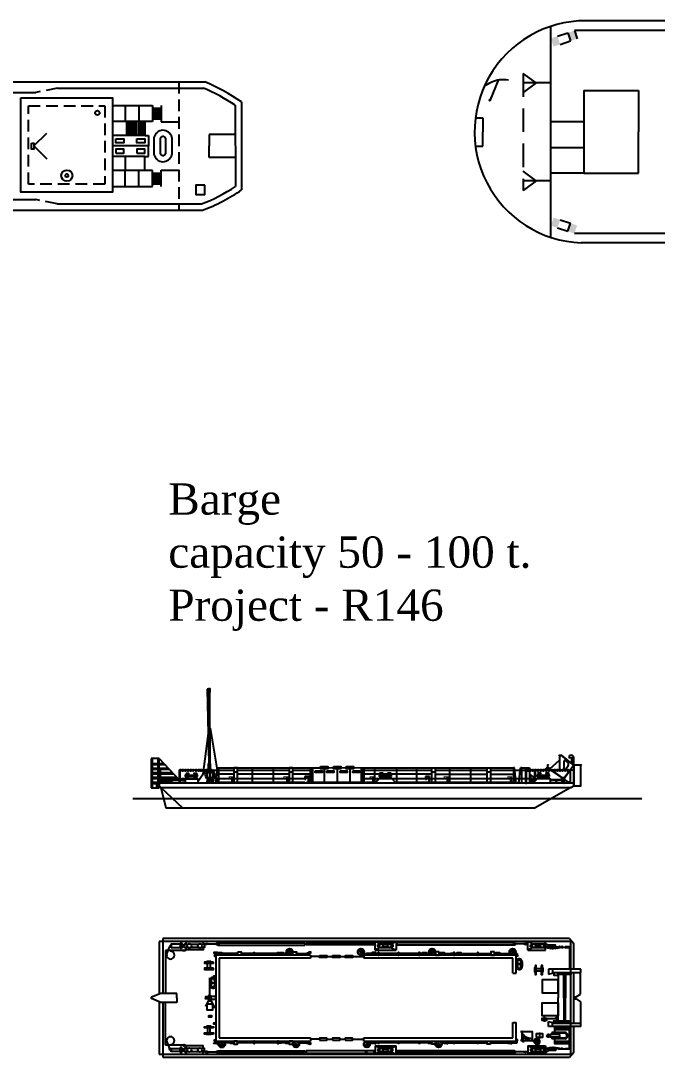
# Model space of a CAD drawing. Header units: millimetres. Extents: x 28 to 252, y -123 to 24.
# Drawn here: x 151.4 to 192.1, y -120.7 to -54.3 of the extents above; entities that cross this region are included whole.
import ezdxf

# ---------------------------------------------------------------- set-up
doc = ezdxf.new("R2010")
doc.units = ezdxf.units.MM
doc.linetypes.add('DASHED2', pattern=[0.375, 0.25, -0.125])
doc.layers.add('2', color=250, linetype='Continuous')
doc.styles.get("Standard").update_dxf_attribs({"font": 'times.ttf', "height": 2})

msp = doc.modelspace()

# ---------------------------------------------------------------- hatches: boundary and pattern name
at = {"layer": '2', "true_color": 0x000000}
h = msp.add_hatch(color=18, dxfattribs=at)
h.paths.add_polyline_path([(185.465, -55.994), (185.884, -55.854), (185.711, -55.336), (185.292, -55.476)])
h.paths.add_polyline_path([(186.374, -55.115), (186.793, -54.975), (186.966, -55.492), (186.547, -55.632)])
h = msp.add_hatch(color=18, dxfattribs=at)
h.paths.add_polyline_path([(185.465, -66.939), (185.884, -67.079), (185.711, -67.597), (185.292, -67.457)])
h.paths.add_polyline_path([(186.374, -67.818), (186.793, -67.958), (186.966, -67.441), (186.547, -67.301)])
h = msp.add_hatch(color=18, dxfattribs=at)
h.paths.add_polyline_path([(163.412, -97.253), (163.468, -97.253), (163.468, -97.185), (163.412, -97.185)])
h.paths.add_polyline_path([(163.38, -97.282), (163.499, -97.282), (163.499, -97.253), (163.38, -97.253)])
for points in [[(160.223, -102.303), (160.281, -102.303), (160.281, -103.075), (160.223, -103.075)], [(163.452, -103.102), (163.501, -103.102), (163.501, -102.301), (163.452, -102.301)], [(164.673, -102.881), (164.732, -102.881), (164.732, -102.761), (164.878, -102.761), (164.878, -103.101), (164.937, -103.101), (164.937, -102.699), (164.673, -102.699)], [(168.181, -102.881), (168.239, -102.881), (168.239, -102.761), (168.386, -102.761), (168.386, -103.101), (168.444, -103.101), (168.444, -102.699), (168.181, -102.699)], [(173.693, -102.881), (173.751, -102.881), (173.751, -102.761), (173.897, -102.761), (173.897, -103.101), (173.956, -103.101), (173.956, -102.699), (173.693, -102.699)], [(177.267, -102.881), (177.325, -102.881), (177.325, -102.761), (177.471, -102.761), (177.471, -103.101), (177.53, -103.101), (177.53, -102.699), (177.267, -102.699)], [(178.438, -102.881), (178.497, -102.881), (178.497, -102.761), (178.643, -102.761), (178.643, -103.101), (178.702, -103.101), (178.702, -102.699), (178.438, -102.699)], [(182.499, -102.881), (182.557, -102.881), (182.557, -102.761), (182.704, -102.761), (182.704, -103.101), (182.762, -103.101), (182.762, -102.699), (182.499, -102.699)], [(183.674, -103.142), (183.73, -103.142), (183.73, -102.207), (183.674, -102.207)], [(160.387, -103.075), (160.387, -102.905), (160.541, -102.905), (160.541, -102.932), (160.415, -102.932), (160.415, -103.075)], [(161.59, -102.905), (161.649, -102.905), (161.649, -102.931), (161.59, -102.931)], [(161.894, -102.851), (161.649, -102.851), (161.649, -102.971), (161.894, -102.971)]]:
    msp.add_hatch(color=18, dxfattribs=at).paths.add_polyline_path(points)
h = msp.add_hatch(color=18, dxfattribs=at)
h.paths.add_polyline_path([(161.533, -102.274), (161.552, -102.275), (161.551, -102.878), (161.533, -102.878)])
h.paths.add_polyline_path([(161.533, -102.957), (161.552, -102.957), (161.551, -103.142), (161.533, -103.142)])
h = msp.add_hatch(color=18, dxfattribs=at)
h.paths.add_polyline_path([(160.626, -102.874), (160.541, -102.874), (160.541, -102.963), (160.626, -102.963)])
edge = h.paths.add_edge_path()
edge.add_line((160.541, -102.905), (160.387, -102.905))
edge.add_line((160.541, -102.932), (160.415, -102.932))
edge.add_line((160.387, -102.905), (160.387, -103.075))
edge.add_line((160.415, -102.932), (160.415, -103.075))

# ---------------------------------------------------------------- linework, layer by layer
at = {"layer": '2', "color": 18, "true_color": 0x000000}
for p, q in [((185.288, -68.206), (185.288, -54.699)), ((186.793, -54.975), (186.966, -55.492)), ((185.288, -55.996), (185.288, -55.314)), ((185.711, -55.336), (186.374, -55.115)), ((185.884, -55.854), (186.547, -55.632)), ((186.374, -55.115), (186.547, -55.632)), ((184.352, -58.324), (183.519, -57.708)), ((123.146, -58.249), (163.142, -58.249)), ((181.947, -58.108), (181.394, -59.395)), ((184.352, -58.324), (183.519, -58.94)), ((184.352, -58.324), (183.533, -58.324)), ((185.288, -58.324), (184.352, -58.324)), ((129.732, -58.928), (152.342, -58.928)), ((153.72, -58.649), (163.059, -58.649)), ((187.39, -58.815), (190.889, -58.815)), ((187.39, -58.815), (187.39, -64.1)), ((190.889, -58.815), (190.889, -61.458)), ((165.493, -59.534), (165.502, -65.167)), ((157.243, -59.761), (159.798, -59.761)), ((158.055, -59.761), (158.055, -60.797)), ((158.917, -59.761), (158.917, -60.797)), ((159.798, -59.761), (159.798, -60.797)), ((159.798, -59.936), (160.36, -59.936)), ((159.798, -60.046), (160.36, -60.046)), ((159.798, -60.163), (160.36, -60.163)), ((159.798, -60.273), (160.36, -60.273)), ((160.36, -59.756), (160.36, -60.805)), ((165.093, -59.749), (165.102, -64.955)), ((159.798, -60.797), (157.243, -60.797)), ((158.145, -60.797), (158.145, -61.68)), ((158.273, -60.797), (158.273, -61.68)), ((158.392, -60.797), (158.392, -61.68)), ((158.52, -60.797), (158.52, -61.68)), ((158.649, -60.797), (158.649, -61.68)), ((158.777, -60.797), (158.777, -61.68)), ((158.914, -60.797), (158.914, -61.68)), ((159.042, -60.797), (159.042, -61.68)), ((159.171, -60.797), (159.171, -61.68)), ((159.299, -60.797), (159.299, -61.68)), ((159.798, -60.383), (160.36, -60.383)), ((159.798, -60.5), (160.36, -60.5)), ((159.798, -60.617), (160.36, -60.617)), ((160.36, -60.805), (161.487, -60.805)), ((180.462, -60.546), (180.927, -60.546)), ((180.927, -60.546), (180.927, -61.458)), ((187.39, -60.818), (185.288, -60.818)), ((152.201, -62.357), (153.028, -61.541)), ((159.299, -61.68), (157.243, -61.68)), ((159.299, -61.68), (159.533, -61.68)), ((159.533, -61.68), (159.533, -62.357)), ((165.096, -61.616), (163.427, -61.616)), ((163.427, -61.616), (163.427, -62.357)), ((180.927, -62.369), (180.927, -61.458)), ((190.889, -64.1), (190.889, -61.458)), ((159.888, -61.821), (159.888, -62.894)), ((160.288, -61.874), (160.288, -62.841)), ((160.638, -61.866), (160.638, -62.849)), ((161.038, -61.808), (161.038, -62.907)), ((152.201, -62.357), (153.028, -63.174)), ((159.533, -62.357), (157.243, -62.357)), ((159.533, -63.035), (159.533, -62.357)), ((163.427, -63.099), (163.427, -62.357)), ((180.462, -62.369), (180.927, -62.369)), ((187.39, -62.481), (185.288, -62.481)), ((159.299, -63.035), (157.243, -63.035)), ((158.057, -63.035), (158.055, -63.918)), ((159.299, -63.035), (159.533, -63.035)), ((159.299, -63.918), (159.299, -63.035)), ((165.099, -63.099), (163.427, -63.099)), ((159.798, -63.918), (157.243, -63.918)), ((158.055, -64.953), (158.055, -63.918)), ((158.917, -64.953), (158.917, -63.918)), ((159.798, -64.953), (159.798, -63.918)), ((159.798, -64.098), (160.36, -64.098)), ((159.798, -64.215), (160.36, -64.215)), ((159.798, -64.332), (160.36, -64.332)), ((160.36, -63.91), (161.487, -63.91)), ((160.36, -64.959), (160.36, -63.91)), ((184.352, -64.592), (183.519, -63.976)), ((187.39, -64.1), (185.288, -64.1)), ((187.39, -64.1), (190.889, -64.1)), ((157.243, -64.953), (159.798, -64.953)), ((159.798, -64.442), (160.36, -64.442)), ((159.798, -64.552), (160.36, -64.552)), ((159.798, -64.669), (160.36, -64.669)), ((159.798, -64.779), (160.36, -64.779)), ((184.352, -64.592), (183.519, -65.208)), ((184.352, -64.592), (183.533, -64.592)), ((185.288, -64.592), (184.352, -64.592)), ((129.732, -65.787), (152.342, -65.787)), ((153.689, -66.069), (162.925, -66.069)), ((123.159, -66.469), (162.998, -66.469)), ((185.711, -67.597), (186.374, -67.818)), ((185.884, -67.079), (186.547, -67.301)), ((186.374, -67.818), (186.547, -67.301)), ((163.38, -97.114), (163.3, -97.114)), ((163.3, -97.114), (163.396, -101.87)), ((163.396, -99.612), (163.03, -102.553)), ((163.484, -99.612), (163.942, -102.3)), ((185.796, -101.351), (185.968, -101.351)), ((185.796, -101.351), (185.796, -101.361)), ((185.796, -101.361), (185.965, -101.361)), ((185.839, -101.361), (185.839, -102.232)), ((186.748, -101.976), (185.965, -101.361)), ((186.762, -101.974), (185.968, -101.351)), ((160.223, -101.555), (159.71, -101.555)), ((159.71, -101.555), (159.71, -103.426)), ((159.786, -101.555), (159.786, -103.426)), ((159.786, -101.877), (160.148, -101.877)), ((159.786, -101.948), (160.148, -101.948)), ((160.148, -101.555), (160.148, -103.426)), ((160.223, -103.142), (160.223, -101.555)), ((160.223, -101.555), (161.476, -102.893)), ((160.223, -101.877), (160.525, -101.877)), ((160.223, -101.948), (160.592, -101.948)), ((163.894, -102.772), (163.958, -102.142)), ((163.958, -102.142), (170.02, -102.142)), ((164.021, -102.142), (164.021, -103.142)), ((166.179, -102.142), (166.179, -103.1)), ((167.53, -102.142), (167.53, -103.1)), ((170.065, -103.101), (170.065, -102.142)), ((170.065, -102.142), (170.552, -102.142)), ((171.021, -102.142), (171.377, -102.141)), ((171.846, -102.142), (172.195, -102.141)), ((172.664, -102.141), (173.174, -102.142)), ((173.174, -103.101), (173.174, -102.142)), ((173.212, -102.142), (182.963, -102.142)), ((174.023, -103.141), (174.023, -102.142)), ((175.409, -102.142), (175.409, -103.141)), ((176.703, -103.101), (176.703, -102.142)), ((178.792, -102.149), (178.792, -103.101)), ((180.143, -102.149), (180.143, -103.101)), ((182.963, -102.142), (182.9, -102.142)), ((182.9, -102.142), (182.9, -103.142)), ((183.063, -103.142), (182.963, -102.142)), ((183.243, -103.142), (183.344, -102.142)), ((183.407, -102.142), (183.344, -102.142)), ((183.407, -102.142), (183.407, -103.142)), ((183.407, -102.142), (183.917, -102.142)), ((183.917, -102.142), (183.917, -103.142)), ((185.096, -102.14), (185.096, -101.981)), ((185.104, -101.958), (185.112, -101.947)), ((185.231, -102.208), (185.839, -101.659)), ((186.11, -101.772), (186.11, -102.208)), ((186.762, -101.974), (186.121, -102.874)), ((186.748, -101.976), (186.149, -102.817)), ((186.386, -101.813), (186.216, -101.688)), ((186.228, -102.239), (186.396, -102.015)), ((186.762, -101.514), (186.433, -101.515)), ((186.599, -101.514), (186.599, -101.846)), ((186.762, -101.965), (186.762, -101.514)), ((159.786, -102.164), (160.148, -102.164)), ((159.786, -102.235), (160.148, -102.235)), ((159.786, -102.456), (160.148, -102.456)), ((159.786, -102.526), (160.148, -102.526)), ((159.786, -102.759), (160.148, -102.759)), ((160.223, -102.164), (160.794, -102.164)), ((160.223, -102.235), (160.86, -102.235)), ((160.223, -102.456), (161.067, -102.456)), ((160.223, -102.526), (161.133, -102.526)), ((160.223, -102.759), (161.351, -102.759)), ((161.68, -102.311), (161.645, -102.31)), ((161.853, -102.311), (161.793, -102.31)), ((162.025, -102.311), (161.965, -102.31)), ((162.188, -102.311), (162.137, -102.31)), ((162.357, -102.311), (162.301, -102.31)), ((162.53, -102.311), (162.47, -102.31)), ((162.702, -102.311), (162.642, -102.31)), ((162.695, -103.034), (163.237, -102.256)), ((162.864, -102.311), (162.813, -102.31)), ((163.033, -102.311), (162.976, -102.31)), ((163.205, -102.311), (163.145, -102.31)), ((163.237, -102.256), (163.623, -102.256)), ((163.286, -103.142), (163.37, -102.772)), ((163.315, -102.301), (165.009, -102.299)), ((163.317, -103.142), (163.394, -102.802)), ((163.37, -102.772), (163.586, -102.772)), ((163.394, -102.802), (163.56, -102.802)), ((163.56, -102.802), (163.616, -103.142)), ((163.586, -102.772), (163.647, -103.142)), ((163.623, -102.256), (163.751, -102.481)), ((163.645, -103.142), (163.729, -102.772)), ((163.675, -103.142), (163.753, -102.802)), ((163.729, -102.772), (163.945, -102.772)), ((163.753, -102.802), (163.919, -102.802)), ((163.857, -103.142), (163.891, -102.802)), ((163.919, -102.802), (163.975, -103.142)), ((163.945, -102.772), (164.006, -103.142)), ((164.021, -102.535), (165.009, -102.535)), ((164.878, -102.761), (164.878, -103.101)), ((164.937, -103.101), (164.937, -102.699)), ((165.009, -102.413), (165.232, -102.413)), ((165.232, -102.304), (168.547, -102.304)), ((165.232, -102.54), (168.547, -102.54)), ((168.386, -102.761), (168.386, -103.101)), ((168.444, -103.101), (168.444, -102.699)), ((168.547, -102.413), (168.77, -102.413)), ((168.77, -102.305), (169.909, -102.306)), ((168.77, -102.54), (169.909, -102.541)), ((169.829, -102.698), (169.55, -102.698)), ((169.55, -102.698), (169.55, -102.886)), ((169.62, -102.764), (169.55, -102.698)), ((169.62, -102.886), (169.62, -102.764)), ((169.62, -102.764), (169.766, -102.764)), ((169.766, -102.764), (169.829, -102.698)), ((169.766, -102.764), (169.766, -103.101)), ((169.829, -103.101), (169.829, -102.698)), ((170.787, -102.21), (170.787, -103.101)), ((171.612, -102.21), (171.612, -103.101)), ((172.43, -102.21), (172.43, -103.101)), ((173.328, -102.304), (177.672, -102.304)), ((173.328, -102.54), (174.383, -102.54)), ((173.897, -102.761), (173.897, -103.101)), ((173.956, -103.101), (173.956, -102.699)), ((174.513, -102.54), (174.884, -102.54)), ((175.014, -102.54), (177.672, -102.54)), ((177.53, -102.699), (177.267, -102.699)), ((177.267, -102.699), (177.267, -102.881)), ((177.325, -102.881), (177.325, -102.761)), ((177.325, -102.761), (177.471, -102.761)), ((177.471, -102.761), (177.471, -103.101)), ((177.53, -103.101), (177.53, -102.699)), ((177.67, -102.413), (177.893, -102.413)), ((177.895, -102.302), (181.21, -102.302)), ((177.895, -102.552), (181.21, -102.552)), ((178.643, -102.761), (178.643, -103.101)), ((178.702, -103.101), (178.702, -102.699)), ((181.212, -102.413), (181.435, -102.413)), ((181.433, -102.302), (183.785, -102.302)), ((181.433, -102.552), (182.9, -102.552)), ((182.704, -102.761), (182.704, -103.101)), ((182.762, -103.101), (182.762, -102.699)), ((183.783, -102.312), (183.73, -102.312)), ((183.931, -102.305), (183.895, -102.308)), ((183.968, -102.583), (183.968, -102.756)), ((184.089, -102.311), (184.043, -102.31)), ((184.252, -102.311), (184.201, -102.31)), ((184.421, -102.311), (184.364, -102.31)), ((184.593, -102.311), (184.533, -102.31)), ((184.765, -102.311), (184.705, -102.31)), ((184.95, -102.311), (184.878, -102.31)), ((185.129, -102.311), (185.062, -102.31)), ((185.304, -102.311), (185.241, -102.31)), ((185.407, -102.353), (185.401, -102.362)), ((186.016, -102.8), (185.401, -102.362)), ((186.028, -102.795), (185.407, -102.353)), ((185.483, -102.311), (185.416, -102.31)), ((185.652, -102.311), (185.595, -102.31)), ((185.821, -102.311), (185.764, -102.31)), ((185.987, -102.311), (185.933, -102.31)), ((186.159, -102.311), (186.099, -102.31)), ((186.322, -102.311), (186.271, -102.31)), ((186.434, -102.31), (186.547, -102.31)), ((159.71, -103.426), (160.223, -103.426)), ((159.786, -102.83), (160.148, -102.83)), ((159.786, -103.08), (160.148, -103.08)), ((159.786, -103.151), (160.062, -103.151)), ((160.062, -103.151), (160.062, -103.426)), ((160.223, -102.83), (161.418, -102.83)), ((186.762, -103.142), (160.223, -103.142)), ((160.223, -103.142), (160.223, -103.35)), ((160.223, -103.35), (160.223, -103.142)), ((160.223, -103.212), (160.223, -103.35)), ((160.223, -103.35), (160.33, -103.408)), ((160.223, -103.426), (160.223, -103.35)), ((160.33, -103.408), (186.57, -103.408)), ((160.33, -103.408), (160.661, -104.708)), ((160.33, -103.408), (161.724, -104.708)), ((160.541, -102.905), (160.387, -102.905)), ((160.387, -102.905), (160.387, -103.075)), ((160.541, -102.932), (160.415, -102.932)), ((160.415, -102.932), (160.415, -103.075)), ((160.674, -102.919), (160.626, -102.881)), ((160.674, -102.919), (160.626, -102.956)), ((161.051, -103.075), (161.051, -103.142)), ((162.695, -102.83), (161.894, -102.83)), ((161.894, -102.83), (161.894, -103.142)), ((161.894, -102.851), (162.695, -102.851)), ((162.695, -102.83), (162.695, -103.142)), ((162.695, -103.099), (163.61, -103.102)), ((163.888, -102.833), (163.924, -102.833)), ((163.955, -102.833), (165.009, -102.833)), ((169.546, -103.1), (164.021, -103.1)), ((165.009, -102.83), (165.232, -102.83)), ((165.232, -102.83), (168.547, -102.83)), ((168.547, -102.83), (168.77, -102.83)), ((168.77, -102.831), (169.55, -102.831)), ((169.546, -103.142), (169.546, -103.1)), ((169.55, -102.886), (169.62, -102.886)), ((173.426, -103.101), (169.659, -103.101)), ((169.659, -103.101), (169.659, -103.142)), ((169.829, -102.832), (169.909, -102.832)), ((173.328, -102.83), (174.303, -102.83)), ((173.426, -103.142), (173.426, -103.101)), ((173.477, -103.101), (173.477, -103.142)), ((174.006, -103.101), (173.477, -103.101)), ((174.006, -103.101), (174.006, -103.142)), ((174.303, -102.83), (174.04, -103.141)), ((175.104, -102.821), (174.302, -102.821)), ((174.302, -102.821), (174.302, -102.842)), ((174.302, -102.842), (175.104, -102.842)), ((175.39, -103.141), (175.103, -102.83)), ((175.103, -102.83), (177.672, -102.83)), ((175.104, -102.842), (175.104, -102.821)), ((182.9, -103.101), (175.427, -103.101)), ((175.427, -103.101), (175.427, -103.142)), ((177.267, -102.881), (177.325, -102.881)), ((177.471, -103.101), (177.53, -103.101)), ((177.67, -102.83), (177.893, -102.83)), ((177.895, -102.833), (181.21, -102.833)), ((181.212, -102.83), (181.435, -102.83)), ((181.433, -102.833), (183.917, -102.833)), ((183.059, -103.101), (183.247, -103.101)), ((184.069, -102.878), (183.937, -103.142)), ((184.069, -102.878), (184.246, -102.878)), ((184.102, -103.142), (184.246, -102.878)), ((184.412, -102.842), (184.15, -103.141)), ((184.246, -102.878), (184.379, -102.88)), ((186.57, -103.408), (184.288, -104.708)), ((185.214, -102.821), (184.412, -102.821)), ((184.412, -102.821), (184.412, -102.842)), ((184.412, -102.842), (185.214, -102.842)), ((185.214, -102.821), (185.214, -102.842)), ((185.214, -102.842), (185.252, -102.892)), ((185.252, -102.892), (185.252, -103.142)), ((185.252, -102.892), (185.941, -102.892)), ((185.253, -102.936), (185.942, -102.936)), ((185.552, -103.142), (185.724, -102.936)), ((186.395, -103.07), (186.045, -102.82)), ((186.408, -103.067), (186.059, -102.818)), ((186.118, -103.142), (186.547, -103.031)), ((186.132, -102.841), (186.119, -102.86)), ((186.161, -103.142), (186.547, -103.043)), ((186.57, -103.408), (186.762, -103.295)), ((186.762, -103.212), (186.762, -103.142)), ((186.762, -103.295), (186.762, -103.212)), ((158.542, -104.108), (191.117, -104.108)), ((160.661, -104.708), (184.288, -104.708)), ((186.562, -113.275), (160.223, -113.275)), ((160.223, -113.275), (160.223, -116.637)), ((160.453, -113.075), (160.453, -116.591)), ((186.485, -113.075), (160.453, -113.075)), ((161.949, -113.357), (161.727, -113.543)), ((163.316, -113.417), (163.346, -113.417)), ((163.358, -113.415), (163.901, -113.421)), ((163.973, -113.35), (169.547, -113.35)), ((169.547, -113.35), (169.547, -113.493)), ((174.038, -113.275), (175.389, -113.275)), ((174.038, -113.814), (174.038, -113.275)), ((174.3, -113.405), (174.038, -113.275)), ((174.3, -113.405), (175.102, -113.405)), ((174.3, -113.469), (174.3, -113.405)), ((175.102, -113.405), (175.389, -113.275)), ((175.102, -113.405), (175.102, -113.469)), ((175.389, -113.275), (175.389, -113.814)), ((182.96, -113.35), (175.437, -113.35)), ((175.437, -113.35), (175.437, -113.493)), ((183.562, -113.415), (183.034, -113.414)), ((183.605, -113.417), (183.574, -113.417)), ((184.068, -113.405), (183.806, -113.275)), ((183.806, -113.814), (183.806, -113.275)), ((184.948, -113.814), (184.948, -113.275)), ((184.948, -113.404), (185.136, -113.504)), ((186.485, -113.075), (186.762, -113.396)), ((186.562, -120.475), (186.562, -113.275)), ((186.762, -115.039), (186.762, -113.396)), ((161.718, -113.844), (160.621, -113.844)), ((160.621, -113.844), (160.621, -116.591)), ((160.716, -114.059), (160.892, -113.63)), ((161.727, -113.543), (161.949, -113.717)), ((161.761, -113.84), (161.73, -113.842)), ((163.824, -114.031), (163.779, -114.031)), ((163.779, -114.031), (163.779, -114.16)), ((165.249, -114.031), (163.824, -114.031)), ((163.824, -114.089), (165.249, -114.089)), ((163.824, -114.089), (163.824, -114.159)), ((163.971, -113.493), (169.547, -113.493)), ((165.249, -114.089), (165.249, -114.031)), ((165.473, -114.031), (165.473, -114.089)), ((166.282, -114.031), (165.473, -114.031)), ((165.473, -114.089), (166.282, -114.089)), ((167.797, -114.031), (166.336, -114.031)), ((166.336, -114.089), (167.797, -114.089)), ((168.787, -114.031), (167.852, -114.031)), ((167.852, -114.089), (168.787, -114.089)), ((168.41, -113.837), (168.733, -113.837)), ((168.41, -113.837), (168.58, -113.983)), ((168.58, -113.983), (168.733, -113.837)), ((168.787, -114.089), (168.787, -114.031)), ((169.679, -113.991), (169.815, -113.966)), ((169.679, -114.136), (169.679, -113.991)), ((169.721, -114.025), (169.821, -114.007)), ((169.721, -114.136), (169.721, -114.025)), ((172.975, -113.837), (173.145, -113.983)), ((172.975, -113.837), (173.298, -113.837)), ((173.145, -113.983), (173.298, -113.837)), ((173.506, -114.031), (173.347, -114.136)), ((173.507, -114.09), (173.43, -114.136)), ((174.231, -114.031), (173.506, -114.031)), ((173.507, -114.09), (174.231, -114.09)), ((174.3, -113.682), (174.038, -113.814)), ((174.038, -113.814), (175.389, -113.814)), ((174.223, -113.469), (174.347, -113.469)), ((174.223, -113.611), (174.223, -113.469)), ((174.345, -113.611), (174.223, -113.611)), ((175.514, -114.031), (174.286, -114.031)), ((174.286, -114.09), (175.514, -114.09)), ((174.3, -113.682), (174.3, -113.611)), ((175.102, -113.682), (174.3, -113.682)), ((174.519, -113.469), (174.882, -113.469)), ((174.519, -113.611), (174.879, -113.611)), ((175.053, -113.469), (175.179, -113.469)), ((175.179, -113.61), (175.056, -113.61)), ((175.102, -113.61), (175.102, -113.682)), ((175.102, -113.682), (175.389, -113.814)), ((175.179, -113.469), (175.179, -113.61)), ((182.964, -113.493), (175.437, -113.493)), ((176.841, -114.031), (175.568, -114.031)), ((175.568, -114.09), (176.841, -114.09)), ((177.911, -114.031), (176.896, -114.031)), ((176.896, -114.09), (177.911, -114.09)), ((177.534, -113.837), (177.704, -113.983)), ((177.534, -113.837), (177.857, -113.837)), ((177.704, -113.983), (177.857, -113.837)), ((177.911, -114.09), (177.911, -114.031)), ((178.134, -114.031), (179.069, -114.031)), ((179.069, -114.089), (178.134, -114.089)), ((179.123, -114.031), (180.584, -114.031)), ((180.584, -114.089), (179.123, -114.089)), ((180.639, -114.031), (181.447, -114.031)), ((181.447, -114.089), (180.639, -114.089)), ((181.672, -114.031), (183.097, -114.031)), ((183.097, -114.089), (181.672, -114.089)), ((182.682, -113.837), (182.851, -113.983)), ((182.682, -113.837), (183.005, -113.837)), ((182.851, -113.983), (183.005, -113.837)), ((183.097, -114.031), (183.141, -114.031)), ((183.097, -114.089), (183.097, -114.159)), ((183.141, -114.031), (183.141, -114.16)), ((184.068, -113.682), (183.806, -113.814)), ((183.806, -113.814), (184.948, -113.814)), ((183.99, -113.477), (184.068, -113.477)), ((183.99, -113.611), (183.99, -113.477)), ((184.068, -113.611), (183.99, -113.611)), ((184.067, -113.443), (184.067, -113.645)), ((184.288, -113.611), (184.647, -113.611)), ((184.292, -113.476), (184.643, -113.476)), ((184.87, -113.645), (184.87, -113.443)), ((184.87, -113.477), (184.948, -113.477)), ((184.947, -113.611), (184.87, -113.611)), ((184.947, -113.443), (184.947, -113.645)), ((184.948, -113.682), (185.138, -113.572)), ((185.065, -113.64), (185.041, -113.627)), ((185.136, -113.504), (185.138, -113.572)), ((185.218, -113.655), (185.179, -113.645)), ((185.351, -113.682), (185.321, -113.676)), ((185.504, -113.66), (185.463, -113.675)), ((185.635, -113.654), (185.605, -113.67)), ((185.747, -113.648), (185.791, -113.631)), ((185.901, -113.623), (185.959, -113.624)), ((186.072, -113.623), (186.205, -113.623)), ((186.538, -113.598), (186.205, -113.598)), ((186.205, -113.598), (186.205, -113.642)), ((186.205, -113.642), (186.491, -113.642)), ((186.491, -113.642), (186.491, -115.039)), ((186.538, -115.039), (186.538, -113.598)), ((163.779, -114.16), (163.74, -114.16)), ((163.74, -114.16), (163.74, -114.204)), ((163.74, -114.204), (163.86, -114.204)), ((163.824, -114.159), (163.86, -114.159)), ((163.86, -114.136), (163.86, -119.636)), ((169.909, -114.136), (163.86, -114.136)), ((163.86, -114.204), (163.86, -114.16)), ((164.06, -114.336), (164.06, -119.436)), ((169.909, -114.336), (164.06, -114.336)), ((169.909, -114.136), (169.909, -114.336)), ((170.488, -114.23), (169.909, -114.23)), ((170.957, -114.23), (171.313, -114.23)), ((171.781, -114.23), (172.13, -114.23)), ((172.599, -114.23), (173.323, -114.23)), ((183.063, -114.136), (173.323, -114.136)), ((173.323, -114.136), (173.323, -114.336)), ((182.863, -114.336), (173.323, -114.336)), ((182.863, -115.303), (182.863, -114.336)), ((183.061, -114.845), (183.061, -114.602)), ((183.063, -115.303), (183.063, -114.136)), ((183.097, -114.159), (183.063, -114.159)), ((183.181, -114.204), (183.063, -114.204)), ((183.141, -114.16), (183.181, -114.16)), ((183.15, -114.577), (183.151, -114.864)), ((183.181, -114.16), (183.181, -114.204)), ((183.316, -114.715), (183.221, -114.715)), ((183.372, -114.57), (183.372, -114.595)), ((183.452, -114.561), (183.452, -114.868)), ((182.863, -115.303), (183.063, -115.303)), ((183.373, -114.835), (183.373, -114.856)), ((185.385, -115.039), (185.131, -115.039)), ((185.131, -115.039), (185.131, -115.364)), ((185.131, -115.364), (185.475, -115.278)), ((187.21, -115.039), (185.385, -115.039)), ((185.385, -115.039), (185.385, -115.257)), ((185.385, -115.257), (187.21, -115.257)), ((185.759, -115.257), (185.759, -116.875)), ((186.127, -115.377), (186.223, -115.377)), ((186.127, -116.875), (186.127, -115.377)), ((186.223, -115.377), (186.223, -116.875)), ((186.762, -118.493), (186.762, -115.257)), ((187.191, -116.628), (187.191, -115.257)), ((187.21, -115.257), (187.21, -115.039)), ((163.458, -116.684), (163.458, -115.597)), ((163.458, -115.782), (163.458, -116.025)), ((163.548, -115.764), (163.548, -115.79)), ((163.548, -116.029), (163.548, -116.051)), ((163.605, -115.91), (163.699, -115.91)), ((163.77, -115.772), (163.77, -116.059)), ((163.859, -115.797), (163.859, -116.04)), ((160.335, -116.591), (159.736, -116.837)), ((161.349, -116.591), (160.335, -116.591)), ((161.349, -116.875), (161.349, -116.591)), ((186.897, -116.815), (187.191, -116.628)), ((160.335, -117.16), (159.735, -116.916)), ((160.223, -117.114), (160.223, -120.475)), ((161.349, -117.16), (160.335, -117.16)), ((160.453, -117.16), (160.453, -120.675)), ((160.621, -119.906), (160.621, -117.16)), ((161.349, -116.875), (161.349, -117.16)), ((163.381, -117.022), (163.2, -117.417)), ((163.534, -117.022), (163.733, -117.42)), ((185.759, -118.493), (185.759, -116.875)), ((186.127, -116.875), (186.127, -118.373)), ((186.223, -118.373), (186.223, -116.875)), ((186.762, -116.815), (186.897, -116.815)), ((186.762, -116.936), (186.897, -116.936)), ((186.897, -116.936), (187.191, -117.122)), ((187.191, -117.122), (187.191, -118.493)), ((163.393, -118.052), (163.362, -118.052)), ((163.486, -117.998), (163.486, -117.966)), ((163.579, -118.052), (163.609, -118.052)), ((163.486, -118.107), (163.486, -118.14)), ((182.863, -118.448), (183.063, -118.448)), ((182.863, -119.436), (182.863, -118.448)), ((183.063, -119.636), (183.063, -118.448)), ((184.813, -118.139), (184.917, -118.139)), ((184.823, -118.184), (184.813, -118.139)), ((184.873, -118.412), (184.85, -118.306)), ((184.89, -118.306), (184.873, -118.412)), ((184.917, -118.139), (184.91, -118.184)), ((185.03, -118.184), (185.597, -118.184)), ((185.131, -118.712), (185.131, -118.386)), ((185.131, -118.386), (185.475, -118.472)), ((185.385, -118.712), (185.131, -118.712)), ((185.385, -118.493), (187.21, -118.493)), ((185.385, -118.712), (185.385, -118.493)), ((187.21, -118.712), (185.385, -118.712)), ((186.127, -118.373), (186.223, -118.373)), ((186.491, -120.109), (186.491, -118.712)), ((186.538, -118.712), (186.538, -120.153)), ((186.762, -120.354), (186.762, -118.712)), ((187.21, -118.712), (187.21, -118.493)), ((183.423, -119.042), (183.339, -119.042)), ((183.519, -119.234), (183.519, -119.722)), ((184.523, -119.126), (184.598, -119.126)), ((184.56, -119.126), (184.56, -119.477)), ((185.088, -119.211), (184.983, -119.293)), ((184.983, -119.293), (185.088, -119.371)), ((185.232, -119.257), (185.169, -119.257)), ((185.169, -119.257), (185.169, -119.321)), ((185.169, -119.321), (185.232, -119.321)), ((186.215, -119.093), (185.359, -119.093)), ((185.359, -119.093), (185.359, -119.143)), ((186.208, -119.143), (185.359, -119.143)), ((185.537, -118.844), (186.491, -118.844)), ((185.537, -118.892), (186.491, -118.892)), ((161.718, -119.906), (160.621, -119.906)), ((160.716, -119.691), (160.892, -120.12)), ((161.727, -120.207), (161.949, -120.033)), ((161.761, -119.91), (161.73, -119.908)), ((163.74, -119.569), (163.86, -119.569)), ((163.74, -119.612), (163.74, -119.569)), ((163.779, -119.612), (163.74, -119.612)), ((163.779, -119.741), (163.779, -119.612)), ((163.824, -119.741), (163.779, -119.741)), ((163.824, -119.683), (163.824, -119.614)), ((163.824, -119.614), (163.86, -119.614)), ((163.824, -119.683), (165.009, -119.683)), ((165.009, -119.741), (163.824, -119.741)), ((163.86, -119.636), (169.909, -119.636)), ((164.06, -119.436), (169.909, -119.436)), ((164.226, -119.787), (164.072, -119.933)), ((164.395, -119.933), (164.072, -119.933)), ((164.395, -119.933), (164.226, -119.787)), ((165.232, -119.683), (166.282, -119.683)), ((166.282, -119.741), (165.232, -119.741)), ((166.336, -119.683), (167.797, -119.683)), ((167.797, -119.741), (166.336, -119.741)), ((167.852, -119.683), (168.547, -119.683)), ((168.547, -119.741), (167.852, -119.741)), ((168.974, -119.784), (168.82, -119.93)), ((169.144, -119.93), (168.82, -119.93)), ((169.144, -119.93), (168.974, -119.784)), ((169.679, -119.636), (169.679, -119.781)), ((169.679, -119.781), (169.815, -119.807)), ((169.721, -119.636), (169.721, -119.747)), ((169.721, -119.747), (169.821, -119.765)), ((169.909, -119.436), (169.909, -119.636)), ((170.488, -119.521), (169.909, -119.521)), ((170.957, -119.521), (171.313, -119.521)), ((171.781, -119.521), (172.13, -119.521)), ((172.599, -119.521), (173.323, -119.521)), ((173.323, -119.636), (173.323, -119.436)), ((173.323, -119.436), (182.863, -119.436)), ((173.323, -119.636), (183.063, -119.636)), ((173.511, -119.785), (173.357, -119.931)), ((173.68, -119.931), (173.357, -119.931)), ((173.506, -119.741), (173.507, -119.682)), ((174.231, -119.741), (173.506, -119.741)), ((173.507, -119.682), (174.231, -119.682)), ((173.68, -119.931), (173.511, -119.785)), ((174.038, -119.936), (174.038, -120.475)), ((174.3, -120.069), (174.038, -119.936)), ((174.038, -119.936), (175.389, -119.936)), ((174.286, -119.66), (175.514, -119.66)), ((175.514, -119.741), (174.286, -119.741)), ((175.102, -120.069), (175.389, -119.936)), ((175.389, -120.475), (175.389, -119.936)), ((175.568, -119.66), (176.841, -119.66)), ((176.841, -119.741), (175.568, -119.741)), ((176.896, -119.682), (177.672, -119.682)), ((177.672, -119.741), (176.896, -119.741)), ((178.101, -119.781), (177.947, -119.927)), ((178.27, -119.927), (177.947, -119.927)), ((178.27, -119.927), (178.101, -119.781)), ((179.069, -119.661), (178.287, -119.661)), ((178.287, -119.661), (178.287, -119.741)), ((178.29, -119.741), (179.069, -119.741)), ((180.584, -119.661), (179.123, -119.661)), ((179.123, -119.741), (180.584, -119.741)), ((181.21, -119.683), (180.639, -119.683)), ((180.639, -119.741), (181.21, -119.741)), ((183.097, -119.683), (181.433, -119.683)), ((181.433, -119.741), (183.097, -119.741)), ((183.181, -119.569), (183.063, -119.569)), ((183.097, -119.614), (183.063, -119.614)), ((183.097, -119.683), (183.097, -119.614)), ((183.097, -119.741), (183.141, -119.741)), ((183.141, -119.612), (183.181, -119.612)), ((183.141, -119.741), (183.141, -119.612)), ((183.181, -119.612), (183.181, -119.569)), ((183.423, -119.595), (183.339, -119.595)), ((183.806, -119.936), (183.806, -120.475)), ((183.806, -119.936), (184.948, -119.936)), ((184.068, -120.069), (183.806, -119.936)), ((184.202, -119.559), (184.185, -119.69)), ((184.185, -119.69), (184.394, -119.684)), ((184.202, -119.559), (184.402, -119.626)), ((184.402, -119.626), (184.394, -119.684)), ((184.948, -119.936), (184.948, -120.475)), ((186.208, -119.444), (185.359, -119.444)), ((185.359, -119.444), (185.359, -119.494)), ((186.215, -119.494), (185.359, -119.494)), ((185.537, -119.648), (186.491, -119.648)), ((185.537, -119.686), (186.491, -119.686)), ((160.223, -120.475), (172.782, -120.475)), ((160.453, -120.675), (172.868, -120.675)), ((161.949, -120.393), (161.727, -120.207)), ((163.316, -120.333), (163.346, -120.334)), ((163.358, -120.335), (163.901, -120.329)), ((163.971, -120.257), (169.547, -120.257)), ((163.973, -120.401), (169.547, -120.401)), ((169.547, -120.401), (169.547, -120.257)), ((172.782, -120.475), (186.562, -120.475)), ((172.868, -120.675), (186.485, -120.675)), ((174.3, -120.345), (174.038, -120.475)), ((174.223, -120.139), (174.223, -120.282)), ((174.345, -120.139), (174.223, -120.139)), ((174.223, -120.282), (174.347, -120.282)), ((174.3, -120.069), (174.3, -120.139)), ((175.102, -120.069), (174.3, -120.069)), ((174.3, -120.282), (174.3, -120.345)), ((174.3, -120.345), (175.102, -120.345)), ((174.519, -120.139), (174.879, -120.139)), ((174.519, -120.281), (174.882, -120.281)), ((175.053, -120.281), (175.179, -120.281)), ((175.179, -120.14), (175.056, -120.14)), ((175.102, -120.14), (175.102, -120.069)), ((175.102, -120.345), (175.102, -120.281)), ((175.102, -120.345), (175.389, -120.475)), ((175.179, -120.281), (175.179, -120.14)), ((182.964, -120.257), (175.437, -120.257)), ((175.437, -120.401), (175.437, -120.257)), ((182.96, -120.401), (175.437, -120.401)), ((183.562, -120.335), (183.034, -120.336)), ((183.605, -120.333), (183.574, -120.334)), ((184.068, -120.345), (183.806, -120.475)), ((183.99, -120.139), (183.99, -120.273)), ((184.068, -120.139), (183.99, -120.139)), ((183.99, -120.273), (184.068, -120.273)), ((184.067, -120.307), (184.067, -120.105)), ((184.288, -120.139), (184.647, -120.139)), ((184.292, -120.274), (184.643, -120.274)), ((184.87, -120.105), (184.87, -120.307)), ((184.947, -120.139), (184.87, -120.139)), ((184.87, -120.273), (184.948, -120.273)), ((184.947, -120.307), (184.947, -120.105)), ((184.948, -120.069), (185.138, -120.178)), ((184.948, -120.346), (185.136, -120.247)), ((185.065, -120.11), (185.041, -120.123)), ((185.136, -120.247), (185.138, -120.178)), ((185.218, -120.095), (185.179, -120.105)), ((185.351, -120.069), (185.321, -120.074)), ((185.504, -120.09), (185.463, -120.075)), ((185.635, -120.096), (185.605, -120.081)), ((185.747, -120.102), (185.791, -120.119)), ((185.901, -120.127), (185.959, -120.127)), ((186.072, -120.128), (186.205, -120.128)), ((186.205, -120.109), (186.491, -120.109)), ((186.205, -120.109), (186.205, -120.153)), ((186.538, -120.153), (186.205, -120.153)), ((186.485, -120.675), (186.762, -120.354))]:
    msp.add_line(p, q, dxfattribs=at)
at = {"layer": '2', "color": 18, "linetype": 'DASHED2', "ltscale": 6, "true_color": 0x000000}
msp.add_line((183.519, -57.708), (183.519, -65.208), dxfattribs=at)
at = {"layer": '2', "color": 18, "linetype": 'DASHED2', "ltscale": 3, "true_color": 0x000000}
for p, q in [((161.487, -58.249), (161.487, -66.469)), ((153.72, -58.649), (152.342, -58.928)), ((153.689, -66.069), (152.342, -65.787))]:
    msp.add_line(p, q, dxfattribs=at)
at = {"layer": '2', "color": 18, "true_color": 0x000000}
for points in [[(213.604, -54.358), (188.005, -54.358)], [(213.604, -54.958), (186.793, -54.975)], [(213.604, -67.958), (186.792, -67.958)], [(213.604, -68.558), (187.228, -68.558)], [(163.477, -99.612), (163.476, -97.282), (163.403, -97.282), (163.404, -99.612)], [(163.411, -101.869), (163.468, -101.869)], [(165.232, -103.1), (165.232, -102.142), (165.009, -102.142), (165.009, -103.1)], [(168.77, -103.1), (168.77, -102.142), (168.547, -102.142), (168.547, -103.1)], [(169.909, -103.101), (169.909, -102.142), (170.02, -102.142), (170.02, -103.101)], [(173.211, -103.101), (173.212, -102.142), (173.323, -102.142), (173.323, -103.101)], [(177.672, -103.101), (177.672, -102.142), (177.895, -102.142), (177.895, -103.101)], [(181.21, -103.101), (181.21, -102.142), (181.433, -102.142), (181.433, -103.101)], [(161.974, -102.696), (161.93, -102.696), (161.93, -102.628), (161.974, -102.628)], [(162.104, -102.628), (162.475, -102.628)], [(162.475, -102.696), (162.104, -102.696)], [(162.605, -102.628), (162.65, -102.628), (162.65, -102.696), (162.605, -102.696)], [(174.383, -102.686), (174.339, -102.686), (174.339, -102.619), (174.383, -102.619)], [(174.513, -102.619), (174.884, -102.619)], [(174.884, -102.686), (174.513, -102.686)], [(175.014, -102.619), (175.058, -102.619), (175.058, -102.686), (175.014, -102.686)], [(184.493, -102.686), (184.449, -102.686), (184.449, -102.619), (184.493, -102.619)], [(184.623, -102.619), (184.994, -102.619)], [(184.994, -102.686), (184.623, -102.686)], [(185.124, -102.619), (185.168, -102.619), (185.168, -102.686), (185.124, -102.686)], [(160.387, -103.075), (160.387, -102.905), (160.541, -102.905), (160.541, -102.932), (160.415, -102.932), (160.415, -103.075), (160.387, -103.075)], [(161.949, -113.437), (161.949, -113.277), (163.043, -113.277), (163.043, -113.437)], [(161.577, -113.437), (160.983, -113.437), (160.983, -113.644), (161.577, -113.644)], [(161.664, -113.644), (161.726, -113.644), (161.726, -113.437), (161.664, -113.437)], [(162.067, -113.643), (161.855, -113.643), (161.855, -113.437), (162.071, -113.437)], [(163.043, -113.643), (163.043, -113.81), (161.949, -113.81), (161.949, -113.643)], [(162.234, -113.437), (162.753, -113.437)], [(162.749, -113.643), (162.238, -113.643)], [(162.917, -113.437), (163.125, -113.437), (163.125, -113.644), (162.919, -113.644)], [(185.537, -119.093), (185.537, -118.712), (186.491, -118.712), (186.491, -119.819), (185.537, -119.819), (185.537, -119.494)], [(185.537, -119.211), (185.537, -119.143)], [(185.537, -119.444), (185.537, -119.372)], [(163.043, -120.107), (163.043, -119.94), (161.949, -119.94), (161.949, -120.107)], [(161.577, -120.313), (160.983, -120.313), (160.983, -120.106), (161.577, -120.106)], [(161.664, -120.106), (161.726, -120.106), (161.726, -120.313), (161.664, -120.313)], [(162.067, -120.107), (161.855, -120.107), (161.855, -120.313), (162.071, -120.313)], [(161.949, -120.313), (161.949, -120.473), (163.043, -120.473), (163.043, -120.313)], [(162.234, -120.313), (162.753, -120.313)], [(162.749, -120.107), (162.238, -120.107)], [(162.917, -120.313), (163.125, -120.313), (163.125, -120.107), (162.919, -120.107)]]:
    msp.add_lwpolyline(points, dxfattribs=at)
for points in [[(151.368, -59.283), (157.243, -59.283), (157.243, -65.303), (151.368, -65.303)], [(152.06, -62.167), (152.201, -62.167), (152.201, -62.562), (152.06, -62.562)], [(157.448, -61.908), (157.968, -61.908), (157.968, -62.149), (157.448, -62.149)], [(158.788, -61.908), (159.308, -61.908), (159.308, -62.149), (158.788, -62.149)], [(157.448, -62.807), (157.968, -62.807), (157.968, -62.566), (157.448, -62.566)], [(158.788, -62.807), (159.308, -62.807), (159.308, -62.566), (158.788, -62.566)], [(163.151, -64.856), (162.569, -64.856), (162.569, -65.47), (163.151, -65.47)], [(163.38, -97.185), (163.499, -97.185), (163.499, -97.087), (163.38, -97.087)], [(163.38, -97.282), (163.499, -97.282), (163.499, -97.253), (163.38, -97.253)], [(163.412, -97.253), (163.468, -97.253), (163.468, -97.185), (163.412, -97.185)], [(163.396, -101.869), (163.484, -101.869), (163.484, -99.612), (163.396, -99.612)], [(163.383, -101.869), (163.494, -101.869), (163.494, -102.256), (163.383, -102.256)], [(170.552, -102.073), (171.021, -102.073), (171.021, -102.21), (170.552, -102.21)], [(171.377, -102.073), (171.846, -102.073), (171.846, -102.21), (171.377, -102.21)], [(172.195, -102.073), (172.664, -102.073), (172.664, -102.21), (172.195, -102.21)], [(187.225, -101.974), (186.748, -101.974), (186.748, -101.965), (187.225, -101.965)], [(186.762, -103.297), (187.21, -103.297), (187.21, -101.974), (186.762, -101.974)], [(160.223, -102.303), (160.281, -102.303), (160.281, -103.075), (160.223, -103.075)], [(161.533, -102.274), (161.552, -102.275), (161.551, -102.878), (161.533, -102.878)], [(161.93, -102.717), (161.918, -102.717), (161.918, -102.607), (161.93, -102.607)], [(161.946, -102.515), (162.134, -102.515), (162.134, -102.506), (161.946, -102.506)], [(161.974, -102.83), (162.104, -102.83), (162.104, -102.515), (161.974, -102.515)], [(162.446, -102.515), (162.634, -102.515), (162.634, -102.506), (162.446, -102.506)], [(162.475, -102.83), (162.605, -102.83), (162.605, -102.515), (162.475, -102.515)], [(162.662, -102.715), (162.649, -102.715), (162.649, -102.604), (162.662, -102.604)], [(163.452, -103.102), (163.501, -103.102), (163.501, -102.301), (163.452, -102.301)], [(170.205, -102.341), (170.65, -102.341), (170.65, -102.446), (170.205, -102.446)], [(170.964, -102.341), (171.41, -102.341), (171.41, -102.446), (170.964, -102.446)], [(171.8, -102.341), (172.245, -102.341), (172.245, -102.446), (171.8, -102.446)], [(172.607, -102.341), (173.052, -102.341), (173.052, -102.446), (172.607, -102.446)], [(174.339, -102.708), (174.327, -102.708), (174.327, -102.597), (174.339, -102.597)], [(174.355, -102.506), (174.543, -102.506), (174.543, -102.497), (174.355, -102.497)], [(174.383, -102.821), (174.513, -102.821), (174.513, -102.506), (174.383, -102.506)], [(174.855, -102.506), (175.043, -102.506), (175.043, -102.497), (174.855, -102.497)], [(174.884, -102.821), (175.014, -102.821), (175.014, -102.506), (174.884, -102.506)], [(175.07, -102.706), (175.058, -102.706), (175.058, -102.595), (175.07, -102.595)], [(183.674, -103.142), (183.73, -103.142), (183.73, -102.207), (183.674, -102.207)], [(183.968, -102.561), (183.948, -102.561), (183.948, -102.779), (183.968, -102.779)], [(184.246, -102.878), (184.298, -102.878), (184.298, -102.343), (184.246, -102.343)], [(184.449, -102.708), (184.437, -102.708), (184.437, -102.597), (184.449, -102.597)], [(184.465, -102.506), (184.653, -102.506), (184.653, -102.497), (184.465, -102.497)], [(184.493, -102.821), (184.623, -102.821), (184.623, -102.506), (184.493, -102.506)], [(184.965, -102.506), (185.153, -102.506), (185.153, -102.497), (184.965, -102.497)], [(184.994, -102.821), (185.124, -102.821), (185.124, -102.506), (184.994, -102.506)], [(185.18, -102.706), (185.168, -102.706), (185.168, -102.595), (185.18, -102.595)], [(186.729, -103.142), (186.547, -103.142), (186.547, -102.281), (186.729, -102.281)], [(160.062, -103.08), (160.148, -103.08), (160.148, -103.162), (160.062, -103.162)], [(160.223, -103.075), (161.051, -103.075), (161.051, -103.075), (160.223, -103.075)], [(160.626, -102.874), (160.541, -102.874), (160.541, -102.963), (160.626, -102.963)], [(161.5, -102.893), (160.674, -102.893), (160.674, -102.944), (161.5, -102.944)], [(161.5, -102.878), (161.59, -102.878), (161.59, -102.957), (161.5, -102.957)], [(161.533, -102.957), (161.552, -102.957), (161.551, -103.142), (161.533, -103.142)], [(161.536, -102.957), (161.552, -102.957), (161.552, -102.957), (161.536, -102.957)], [(161.59, -102.905), (161.649, -102.905), (161.649, -102.931), (161.59, -102.931)], [(161.894, -102.851), (161.649, -102.851), (161.649, -102.971), (161.894, -102.971)], [(161.603, -113.407), (161.577, -113.407), (161.577, -113.675), (161.603, -113.675)], [(161.664, -113.716), (161.603, -113.716), (161.603, -113.36), (161.664, -113.36)], [(163.345, -113.41), (163.358, -113.408), (163.359, -113.422), (163.347, -113.423)], [(169.622, -113.347), (173.44, -113.347), (173.44, -113.489), (169.622, -113.489)], [(173.492, -113.346), (173.978, -113.346), (173.978, -113.489), (173.492, -113.489)], [(183.575, -113.41), (183.563, -113.408), (183.561, -113.422), (183.574, -113.423)], [(184.068, -113.405), (184.87, -113.405), (184.87, -113.682), (184.068, -113.682)], [(160.983, -113.522), (160.939, -113.522), (160.939, -113.553), (160.983, -113.553)], [(161.732, -113.849), (161.719, -113.851), (161.717, -113.838), (161.729, -113.836)], [(163.734, -114.031), (163.916, -114.031), (163.916, -113.981), (163.734, -113.981)], [(163.916, -114.031), (163.953, -114.031), (163.953, -113.965), (163.916, -113.965)], [(164.049, -114.031), (164.012, -114.031), (164.012, -113.965), (164.049, -113.965)], [(164.231, -114.031), (164.049, -114.031), (164.049, -113.981), (164.231, -113.981)], [(165.249, -113.926), (165.471, -113.926), (165.471, -114.136), (165.249, -114.136)], [(166.336, -114.136), (166.282, -114.136), (166.282, -113.981), (166.336, -113.981)], [(167.852, -114.136), (167.797, -114.136), (167.797, -113.981), (167.852, -113.981)], [(168.042, -114.031), (167.873, -114.031), (167.873, -114.031), (168.042, -114.031)], [(167.98, -114.031), (167.943, -114.031), (167.943, -113.965), (167.98, -113.965)], [(168.162, -114.031), (167.98, -114.031), (167.98, -113.981), (168.162, -113.981)], [(168.787, -113.926), (169.009, -113.926), (169.009, -114.136), (168.787, -114.136)], [(169.009, -114.031), (169.679, -114.031), (169.679, -114.09), (169.009, -114.09)], [(173.857, -114.031), (174.038, -114.031), (174.038, -113.981), (173.857, -113.981)], [(174.038, -114.031), (174.076, -114.031), (174.076, -113.965), (174.038, -113.965)], [(174.231, -114.136), (174.286, -114.136), (174.286, -113.981), (174.231, -113.981)], [(175.514, -114.136), (175.568, -114.136), (175.568, -113.981), (175.514, -113.981)], [(176.841, -114.136), (176.896, -114.136), (176.896, -113.981), (176.841, -113.981)], [(177.121, -114.031), (177.084, -114.031), (177.084, -113.965), (177.121, -113.965)], [(177.303, -114.031), (177.121, -114.031), (177.121, -113.981), (177.303, -113.981)], [(178.134, -113.926), (177.911, -113.926), (177.911, -114.136), (178.134, -114.136)], [(178.272, -114.031), (178.235, -114.031), (178.235, -113.965), (178.272, -113.965)], [(178.453, -114.031), (178.272, -114.031), (178.272, -113.981), (178.453, -113.981)], [(178.879, -114.031), (179.048, -114.031), (179.048, -114.031), (178.879, -114.031)], [(179.069, -114.136), (179.123, -114.136), (179.123, -113.981), (179.069, -113.981)], [(179.341, -114.031), (179.303, -114.031), (179.303, -113.965), (179.341, -113.965)], [(179.522, -114.031), (179.341, -114.031), (179.341, -113.981), (179.522, -113.981)], [(180.584, -114.136), (180.639, -114.136), (180.639, -113.981), (180.584, -113.981)], [(181.672, -113.926), (181.449, -113.926), (181.449, -114.136), (181.672, -114.136)], [(181.818, -114.031), (181.781, -114.031), (181.781, -113.965), (181.818, -113.965)], [(181.999, -114.031), (181.818, -114.031), (181.818, -113.981), (181.999, -113.981)], [(185.138, -113.572), (185.578, -113.572), (185.578, -113.506), (185.138, -113.506)], [(163.692, -114.581), (163.119, -114.581), (163.119, -114.656), (163.692, -114.656)], [(163.275, -114.581), (163.532, -114.581), (163.532, -114.549), (163.275, -114.549)], [(163.317, -114.656), (163.489, -114.656), (163.489, -114.98), (163.317, -114.98)], [(170.488, -114.161), (170.957, -114.161), (170.957, -114.298), (170.488, -114.298)], [(171.313, -114.161), (171.781, -114.161), (171.781, -114.298), (171.313, -114.298)], [(172.13, -114.161), (172.599, -114.161), (172.599, -114.298), (172.13, -114.298)], [(163.692, -114.98), (163.119, -114.98), (163.119, -115.055), (163.692, -115.055)], [(163.274, -115.055), (163.533, -115.055), (163.533, -115.086), (163.274, -115.086)], [(184.278, -115.215), (184.278, -114.957), (184.246, -114.957), (184.246, -115.215)], [(184.278, -114.798), (184.278, -115.371), (184.353, -115.371), (184.353, -114.798)], [(184.353, -115.172), (184.353, -115.001), (184.677, -115.001), (184.677, -115.172)], [(184.677, -114.798), (184.677, -115.371), (184.753, -115.371), (184.753, -114.798)], [(184.753, -115.216), (184.753, -114.956), (184.783, -114.956), (184.783, -115.216)], [(185.759, -115.278), (185.475, -115.278), (185.475, -115.414), (185.759, -115.414)], [(185.759, -115.323), (186.562, -115.323), (186.562, -115.377), (185.759, -115.377)], [(163.86, -115.487), (163.708, -115.487), (163.708, -115.53), (163.86, -115.53)], [(185.759, -115.725), (184.723, -115.725), (184.723, -116.551), (185.759, -116.551)], [(163.414, -116.736), (163.381, -116.736), (163.381, -117.022), (163.414, -117.022)], [(163.502, -116.684), (163.415, -116.684), (163.415, -117.067), (163.502, -117.067)], [(163.534, -116.736), (163.5, -116.736), (163.5, -117.022), (163.534, -117.022)], [(163.38, -116.811), (163.18, -116.811), (163.18, -116.841), (163.38, -116.841)], [(163.38, -116.939), (163.18, -116.939), (163.18, -116.908), (163.38, -116.908)], [(163.655, -117.27), (163.272, -117.27), (163.272, -117.646), (163.655, -117.646)], [(163.86, -116.792), (163.534, -116.792), (163.534, -116.965), (163.86, -116.965)], [(185.759, -118.025), (184.723, -118.025), (184.723, -117.199), (185.759, -117.199)], [(163.393, -117.998), (163.579, -117.998), (163.579, -118.107), (163.393, -118.107)], [(163.655, -117.42), (163.86, -117.42), (163.86, -117.497), (163.655, -117.497)], [(163.692, -118.796), (163.119, -118.796), (163.119, -118.72), (163.692, -118.72)], [(163.274, -118.72), (163.533, -118.72), (163.533, -118.689), (163.274, -118.689)], [(163.86, -118.485), (163.708, -118.485), (163.708, -118.529), (163.86, -118.529)], [(185.03, -118.184), (184.717, -118.184), (184.717, -118.306), (185.03, -118.306)], [(185.759, -118.472), (185.475, -118.472), (185.475, -118.336), (185.759, -118.336)], [(185.598, -118.211), (185.759, -118.211), (185.759, -118.16), (185.598, -118.16)], [(185.759, -118.427), (186.562, -118.427), (186.562, -118.373), (185.759, -118.373)], [(163.692, -119.195), (163.119, -119.195), (163.119, -119.119), (163.692, -119.119)], [(163.275, -119.195), (163.532, -119.195), (163.532, -119.226), (163.275, -119.226)], [(163.317, -119.119), (163.489, -119.119), (163.489, -118.796), (163.317, -118.796)], [(183.472, -119.025), (183.423, -119.025), (183.423, -119.618), (183.472, -119.618)], [(183.472, -119.025), (184.101, -119.025), (184.101, -119.618), (183.472, -119.618)], [(184.348, -119.397), (184.772, -119.397), (184.772, -119.179), (184.348, -119.179)], [(185.17, -119.211), (185.088, -119.211), (185.088, -119.371), (185.17, -119.371)], [(185.855, -119.211), (185.235, -119.211), (185.235, -119.372), (185.855, -119.372)], [(161.664, -120.035), (161.603, -120.035), (161.603, -120.391), (161.664, -120.391)], [(161.732, -119.901), (161.719, -119.899), (161.717, -119.913), (161.729, -119.915)], [(163.734, -119.741), (163.916, -119.741), (163.916, -119.791), (163.734, -119.791)], [(163.916, -119.741), (163.953, -119.741), (163.953, -119.807), (163.916, -119.807)], [(164.791, -119.741), (164.973, -119.741), (164.973, -119.791), (164.791, -119.791)], [(164.973, -119.807), (165.009, -119.807), (165.009, -119.741), (164.973, -119.741)], [(165.009, -119.846), (165.232, -119.846), (165.232, -119.636), (165.009, -119.636)], [(166.336, -119.636), (166.282, -119.636), (166.282, -119.791), (166.336, -119.791)], [(167.852, -119.636), (167.797, -119.636), (167.797, -119.791), (167.852, -119.791)], [(168.042, -119.741), (167.873, -119.741), (167.873, -119.741), (168.042, -119.741)], [(168.328, -119.741), (168.51, -119.741), (168.51, -119.791), (168.328, -119.791)], [(168.51, -119.741), (168.547, -119.741), (168.547, -119.807), (168.51, -119.807)], [(168.547, -119.846), (168.77, -119.846), (168.77, -119.636), (168.547, -119.636)], [(169.161, -119.741), (169.679, -119.741), (169.679, -119.682), (169.162, -119.682)], [(170.488, -119.589), (170.957, -119.589), (170.957, -119.452), (170.488, -119.452)], [(171.313, -119.589), (171.781, -119.589), (171.781, -119.452), (171.313, -119.452)], [(172.13, -119.589), (172.599, -119.589), (172.599, -119.452), (172.13, -119.452)], [(173.857, -119.741), (174.038, -119.741), (174.038, -119.791), (173.857, -119.791)], [(174.038, -119.741), (174.076, -119.741), (174.076, -119.807), (174.038, -119.807)], [(174.231, -119.636), (174.286, -119.636), (174.286, -119.791), (174.231, -119.791)], [(175.514, -119.636), (175.568, -119.636), (175.568, -119.791), (175.514, -119.791)], [(176.841, -119.636), (176.896, -119.636), (176.896, -119.791), (176.841, -119.791)], [(177.453, -119.741), (177.635, -119.741), (177.635, -119.791), (177.453, -119.791)], [(177.635, -119.741), (177.672, -119.741), (177.672, -119.807), (177.635, -119.807)], [(177.895, -119.846), (177.672, -119.846), (177.672, -119.636), (177.895, -119.636)], [(178.464, -119.741), (178.645, -119.741), (178.645, -119.791), (178.464, -119.791)], [(178.645, -119.741), (178.683, -119.741), (178.683, -119.807), (178.645, -119.807)], [(179.069, -119.636), (179.123, -119.636), (179.123, -119.791), (179.069, -119.791)], [(180.584, -119.636), (180.639, -119.636), (180.639, -119.791), (180.584, -119.791)], [(181.433, -119.846), (181.21, -119.846), (181.21, -119.636), (181.433, -119.636)], [(182.56, -119.741), (182.741, -119.741), (182.741, -119.791), (182.56, -119.791)], [(182.741, -119.741), (182.778, -119.741), (182.778, -119.807), (182.741, -119.807)], [(160.983, -120.228), (160.939, -120.228), (160.939, -120.197), (160.983, -120.197)], [(161.603, -120.343), (161.577, -120.343), (161.577, -120.076), (161.603, -120.076)], [(163.345, -120.341), (163.358, -120.342), (163.359, -120.328), (163.347, -120.327)], [(169.622, -120.403), (173.44, -120.403), (173.44, -120.261), (169.622, -120.261)], [(173.492, -120.404), (173.978, -120.404), (173.978, -120.261), (173.492, -120.261)], [(183.575, -120.341), (183.563, -120.342), (183.561, -120.328), (183.574, -120.327)], [(184.068, -120.345), (184.87, -120.345), (184.87, -120.069), (184.068, -120.069)], [(185.138, -120.178), (185.578, -120.178), (185.578, -120.245), (185.138, -120.245)]]:
    msp.add_lwpolyline(points, close=True, dxfattribs=at)
at = {"layer": '2', "color": 18, "linetype": 'DASHED2', "ltscale": 3, "true_color": 0x000000}
msp.add_lwpolyline([(151.868, -59.783), (156.743, -59.783), (156.743, -64.803), (151.868, -64.803)], close=True, dxfattribs=at)
at = {"layer": '2', "color": 18, "true_color": 0x000000}
for centre, radius in [((181.379, -59.429), 0.0373), ((156.273, -60.239), 0.144), ((154.32, -64.25), 0.355), ((154.32, -64.25), 0.102), ((185.096, -101.968), 0.0133), ((162.153, -113.542), 0.133), ((162.835, -113.542), 0.133), ((163.134, -113.428), 0.0126), ((163.973, -113.422), 0.0719), ((174.433, -113.541), 0.112), ((174.967, -113.541), 0.112), ((182.963, -113.422), 0.0719), ((183.787, -113.428), 0.0126), ((184.2, -113.541), 0.112), ((184.735, -113.541), 0.112), ((161.942, -113.821), 0.0126), ((168.572, -113.92), 0.208), ((168.572, -113.92), 0.182), ((169.87, -113.977), 0.0556), ((173.136, -113.92), 0.208), ((173.136, -113.92), 0.182), ((177.696, -113.92), 0.208), ((177.696, -113.92), 0.182), ((182.843, -113.92), 0.208), ((182.843, -113.92), 0.182), ((161.942, -119.929), 0.0126), ((164.234, -119.849), 0.208), ((164.234, -119.849), 0.182), ((168.982, -119.846), 0.208), ((168.982, -119.846), 0.182), ((169.87, -119.795), 0.0556), ((173.519, -119.847), 0.208), ((173.519, -119.847), 0.182), ((178.109, -119.843), 0.208), ((178.109, -119.843), 0.182), ((162.153, -120.208), 0.133), ((162.835, -120.208), 0.133), ((163.134, -120.322), 0.0126), ((163.973, -120.329), 0.0719), ((174.433, -120.209), 0.112), ((174.967, -120.209), 0.112), ((182.963, -120.329), 0.0719), ((183.787, -120.322), 0.0126), ((184.2, -120.209), 0.112), ((184.735, -120.209), 0.112)]:
    msp.add_circle(centre, radius, dxfattribs=at)
for centre, radius, start, end in [((187.516, -61.452), 7.111, 86.05475, 267.68331), ((157.486, -71.383), 14.3, 55.95183, 66.70269), ((157.486, -71.383), 13.9, 56.82147, 66.3651), ((160.464, -61.94), 0.588, 12.98642, 168.39018), ((160.464, -61.94), 0.188, 23.05508, 159.40815), ((160.464, -62.775), 0.588, 191.60982, 347.01358), ((160.464, -62.775), 0.188, 200.59185, 336.94492), ((158.952, -55.624), 11.175, 290.82723, 303.38965), ((158.952, -55.624), 11.575, 290.46025, 304.46478), ((186.597, -101.507), 0.164, 357.68189, 182.71561), ((185.096, -102.311), 0.17, 0.03077, 180.04843), ((186.187, -101.761), 0.0788, 69.09872, 189.71636), ((186.265, -101.92), 0.161, 323.99913, 41.56543), ((163.477, -102.608), 0.302, 343.21942, 244.34478), ((163.475, -102.607), 0.208, 302.71098, 238.78449), ((163.475, -102.61), 0.211, 247.44044, 294.05351), ((163.506, -102.635), 0.267, 291.62274, 325.39638), ((163.506, -102.635), 0.267, 329.21228, 347.1112), ((183.732, -103.083), 0.553, 21.76188, 64.81122), ((183.839, -102.965), 0.246, 20.85726, 58.33446), ((185.096, -102.311), 0.0797, 336.77936, 202.99946), ((186.069, -102.916), 0.127, 46.24434, 354.76925), ((186.069, -102.916), 0.0982, 43.76805, 5.23837), ((186.177, -102.195), 0.068, 168.9695, 319.20639), ((163.475, -102.61), 0.304, 250.42727, 289.50187), ((160.951, -114.141), 0.249, 160.9379, 91.14295), ((183.256, -114.572), 0.196, 3.20879, 188.6907), ((183.261, -114.564), 0.112, 357.00368, 187.07109), ((183.47, -114.715), 0.155, 96.92128, 263.2589), ((183.256, -114.861), 0.196, 175.19144, 358.03302), ((183.262, -114.87), 0.112, 177.03825, 7.03652), ((163.45, -115.909), 0.155, 272.49011, 86.96108), ((163.658, -116.05), 0.201, 172.96348, 2.96175), ((163.659, -115.772), 0.201, 352.92891, 182.99632), ((163.658, -116.065), 0.112, 172.96348, 2.96175), ((163.66, -115.758), 0.112, 352.92891, 182.99632), ((159.754, -116.877), 0.0438, 110.1363, 243.92351), ((160.951, -119.61), 0.249, 268.85705, 199.0621), ((183.783, -119.325), 0.211, 170.72984, 315.81867), ((183.783, -119.325), 0.144, 189.96375, 297.10267), ((186.157, -119.293), 0.159, 288.7156, 71.2844), ((186.157, -119.293), 0.209, 286.30259, 73.69741), ((184.399, -119.661), 0.188, 188.81192, 151.30145), ((184.399, -119.661), 0.105, 194.39992, 142.99199)]:
    msp.add_arc(centre, radius, start, end, dxfattribs=at)
at = {"layer": '2', "color": 18, "true_color": 0x000000, "extrusion": (0, 0, -1)}
for centre, major_axis in [((161.589, -102.311), (0.0561, 0.0008)), ((161.737, -102.311), (0.0561, 0.0008)), ((161.909, -102.311), (0.0561, 0.0008)), ((162.081, -102.311), (0.0561, 0.0008)), ((162.245, -102.311), (0.0561, 0.0008)), ((162.414, -102.311), (0.0561, 0.0008)), ((162.586, -102.311), (0.0561, 0.0008)), ((162.758, -102.311), (0.0561, 0.0008)), ((162.92, -102.311), (0.0561, 0.0008)), ((163.089, -102.311), (0.0561, 0.0008)), ((163.261, -102.311), (0.0561, 0.0008)), ((183.839, -102.311), (0.0561, 0.0008)), ((183.986, -102.311), (0.0561, 0.0008)), ((184.145, -102.311), (0.0561, 0.0008)), ((184.308, -102.311), (0.0561, 0.0008)), ((184.477, -102.311), (0.0561, 0.0008)), ((184.649, -102.311), (0.0561, 0.0008)), ((184.821, -102.311), (0.0561, 0.0008)), ((185.006, -102.311), (0.0561, 0.0008)), ((185.185, -102.311), (0.0561, 0.0008)), ((185.36, -102.311), (0.0561, 0.0008)), ((185.539, -102.311), (0.0561, 0.0008)), ((185.708, -102.311), (0.0561, 0.0008)), ((185.877, -102.311), (0.0561, 0.0008)), ((186.043, -102.311), (0.0561, 0.0008)), ((186.215, -102.311), (0.0561, 0.0008)), ((186.378, -102.311), (0.0561, 0.0008)), ((183.661, -113.417), (0.0561, 0.0008)), ((185.12, -113.644), (0.0561, 0.0008)), ((185.265, -113.672), (0.0561, 0.0008)), ((185.407, -113.681), (0.0561, 0.0008)), ((185.551, -113.678), (0.0561, 0.0008)), ((185.691, -113.654), (0.0561, 0.0008)), ((185.845, -113.623), (0.0561, 0.0008)), ((186.015, -113.623), (0.0561, 0.0008)), ((161.817, -119.912), (0.0561, -0.0018)), ((163.259, -120.333), (-0.0561, -0.0008))]:
    msp.add_ellipse(centre, major_axis=major_axis, ratio=0.585697, dxfattribs=at)
at = {"layer": '2', "color": 18, "true_color": 0x000000}
for centre, major_axis in [((163.259, -113.417), (-0.0561, 0.0008)), ((161.817, -113.838), (0.0561, 0.0018)), ((185.265, -120.078), (0.0561, -0.0008)), ((185.407, -120.069), (0.0561, -0.0008)), ((185.551, -120.073), (0.0561, -0.0008)), ((185.691, -120.096), (0.0561, -0.0008)), ((183.661, -120.333), (0.0561, -0.0008)), ((185.12, -120.106), (0.0561, -0.0008)), ((185.845, -120.127), (0.0561, -0.0008)), ((185.845, -120.127), (0.0561, -0.0008)), ((186.015, -120.127), (0.0561, -0.0008))]:
    msp.add_ellipse(centre, major_axis=major_axis, ratio=0.585697, dxfattribs=at)
for points in [[(181.042, -58.508), (181.993, -58.102), (182.568, -58.12)], [(163.147, -113.427), (163.204, -113.419)], [(183.774, -113.427), (183.717, -113.419)], [(160.892, -113.63), (160.906, -113.555), (160.958, -113.543), (160.978, -113.583), (160.892, -113.63)], [(161.929, -113.823), (161.873, -113.833)], [(184.101, -119.495), (183.719, -119.402), (183.472, -119.184)], [(161.929, -119.928), (161.873, -119.917)], [(160.892, -120.12), (160.906, -120.195), (160.958, -120.208), (160.978, -120.167), (160.892, -120.12)], [(163.147, -120.323), (163.204, -120.331)], [(183.774, -120.323), (183.717, -120.331)]]:
    msp.add_spline(points, degree=3, dxfattribs=at)

# ---------------------------------------------------------------- texts
for s, p in [('Barge', (160.809, -85.95)), ('capacity 50 - 100 t.', (160.809, -89.346)), ('Project - R146', (160.809, -92.742))]:
    msp.add_text(s, height=2, dxfattribs=at).set_placement(p)

doc.saveas('drawing.dxf')
